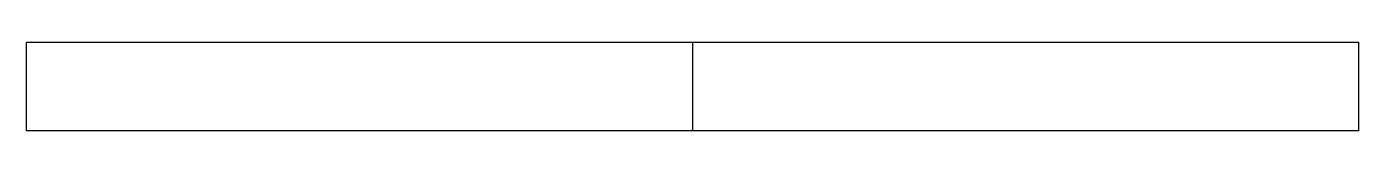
# Model space of a CAD drawing. Units: millimetres at full size, sheet at 1:100. Extents: x -21674 to 15061, y 184 to 2633.
import ezdxf

# ---------------------------------------------------------------- set-up
doc = ezdxf.new("R2010")
doc.units = ezdxf.units.MM
doc.header["$LTSCALE"] = 100
doc.layers.add('0-0', color=7, linetype='Continuous')

msp = doc.modelspace()

# ---------------------------------------------------------------- linework, layer by layer
at = {"layer": '0-0'}
msp.add_line((-3306.1, 2632.7), (-3306.1, 183.7), dxfattribs=at)
msp.add_lwpolyline([(-21673.5, 2632.7), (15061.2, 2632.7), (15061.2, 183.7), (-21673.5, 183.7)], close=True, dxfattribs=at)

doc.saveas('drawing.dxf')
